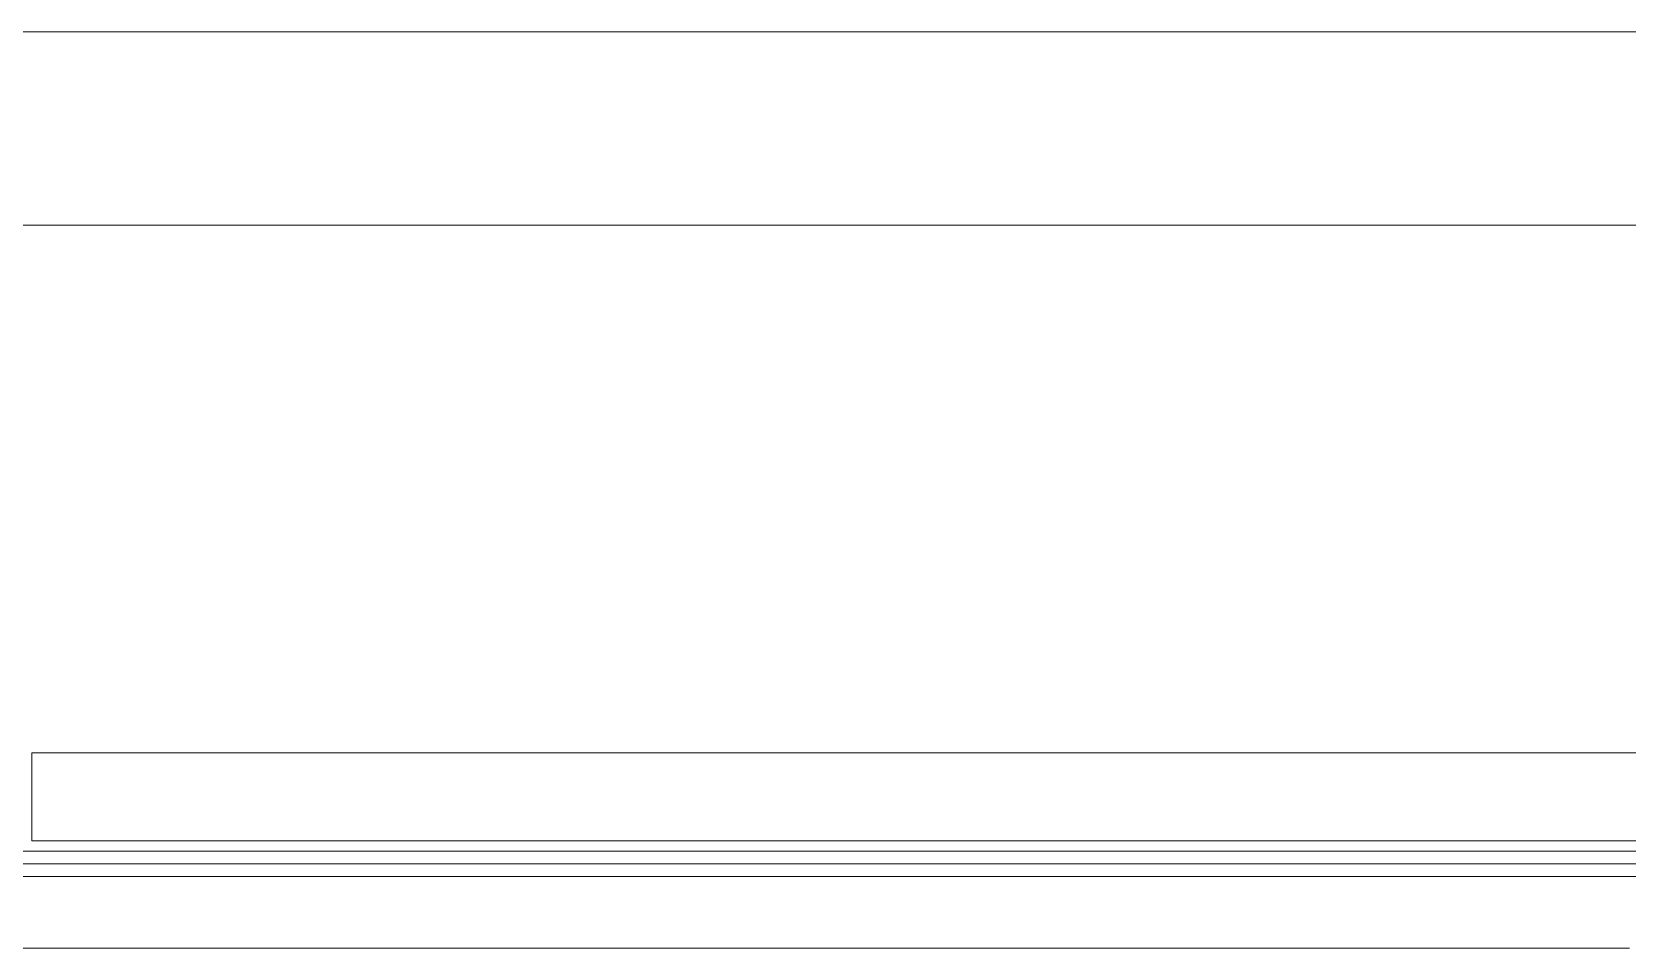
# Model space of a CAD drawing. Header units: millimetres. Extents: x 1177761 to 1329492, y 746793 to 827002.
# Drawn here: x 1193469.8 to 1193963.1, y 819165 to 819448.2 of the extents above; entities that cross this region are included whole.
import ezdxf

# ---------------------------------------------------------------- set-up
doc = ezdxf.new("R2010")
doc.units = ezdxf.units.MM
doc.layers.add('wall', color=5, linetype='Continuous', lineweight=30)

msp = doc.modelspace()

# ---------------------------------------------------------------- linework, layer by layer
at = {"layer": 'wall', "color": 250, "lineweight": 20, "ltscale": 50}
for p, q in [((1194216.03, 819448.15), (1193438.58, 819448.15)), ((1194216.03, 819388.37), (1193438.58, 819388.37)), ((1193469.8, 819198.15), (1193469.8, 819225.33)), ((1194215.72, 819225.33), (1193469.8, 819225.33)), ((1194216.11, 819198.15), (1193469.8, 819198.15)), ((1193463.47, 819194.96), (1193512.22, 819194.96)), ((1193512.22, 819194.96), (1193561.27, 819194.96)), ((1193561.27, 819194.96), (1193610.59, 819194.96)), ((1193610.59, 819194.96), (1193660.16, 819194.96)), ((1193660.16, 819194.96), (1193709.96, 819194.96)), ((1193709.96, 819194.96), (1193759.98, 819194.96)), ((1193759.98, 819194.96), (1193810.18, 819194.96)), ((1193810.18, 819194.96), (1193860.55, 819194.96)), ((1193860.55, 819194.96), (1193911.08, 819194.96)), ((1193911.08, 819194.96), (1193961.73, 819194.96)), ((1193961.73, 819194.96), (1194012.48, 819194.96)), ((1193463.47, 819191.01), (1193512.22, 819191.01)), ((1193464.89, 819187.06), (1193513.56, 819187.06)), ((1193512.22, 819191.01), (1193561.27, 819191.01)), ((1193513.56, 819187.06), (1193562.51, 819187.06)), ((1193561.27, 819191.01), (1193610.59, 819191.01)), ((1193562.51, 819187.06), (1193611.73, 819187.06)), ((1193610.59, 819191.01), (1193660.16, 819191.01)), ((1193611.73, 819187.06), (1193661.21, 819187.06)), ((1193660.16, 819191.01), (1193709.96, 819191.01)), ((1193661.21, 819187.06), (1193710.92, 819187.06)), ((1193709.96, 819191.01), (1193759.98, 819191.01)), ((1193710.92, 819187.06), (1193760.84, 819187.06)), ((1193759.98, 819191.01), (1193810.18, 819191.01)), ((1193760.84, 819187.06), (1193810.95, 819187.06)), ((1193810.18, 819191.01), (1193860.55, 819191.01)), ((1193810.95, 819187.06), (1193861.23, 819187.06)), ((1193860.55, 819191.01), (1193911.08, 819191.01)), ((1193861.23, 819187.06), (1193911.66, 819187.06)), ((1193911.08, 819191.01), (1193961.73, 819191.01)), ((1193911.66, 819187.06), (1193962.21, 819187.06)), ((1193961.73, 819191.01), (1194012.48, 819191.01)), ((1193962.21, 819187.06), (1194012.87, 819187.06)), ((1193421.87, 819164.96), (1193469.89, 819164.96)), ((1193469.89, 819164.96), (1193518.23, 819164.96)), ((1193518.23, 819164.96), (1193566.86, 819164.96)), ((1193566.86, 819164.96), (1193615.76, 819164.96)), ((1193615.76, 819164.96), (1193664.9, 819164.96)), ((1193664.9, 819164.96), (1193714.28, 819164.96)), ((1193714.28, 819164.96), (1193763.87, 819164.96)), ((1193763.87, 819164.96), (1193813.65, 819164.96)), ((1193813.65, 819164.96), (1193863.59, 819164.96)), ((1193863.59, 819164.96), (1193913.68, 819164.96)), ((1193913.68, 819164.96), (1193963.9, 819164.96))]:
    msp.add_line(p, q, dxfattribs=at)

doc.saveas('drawing.dxf')
